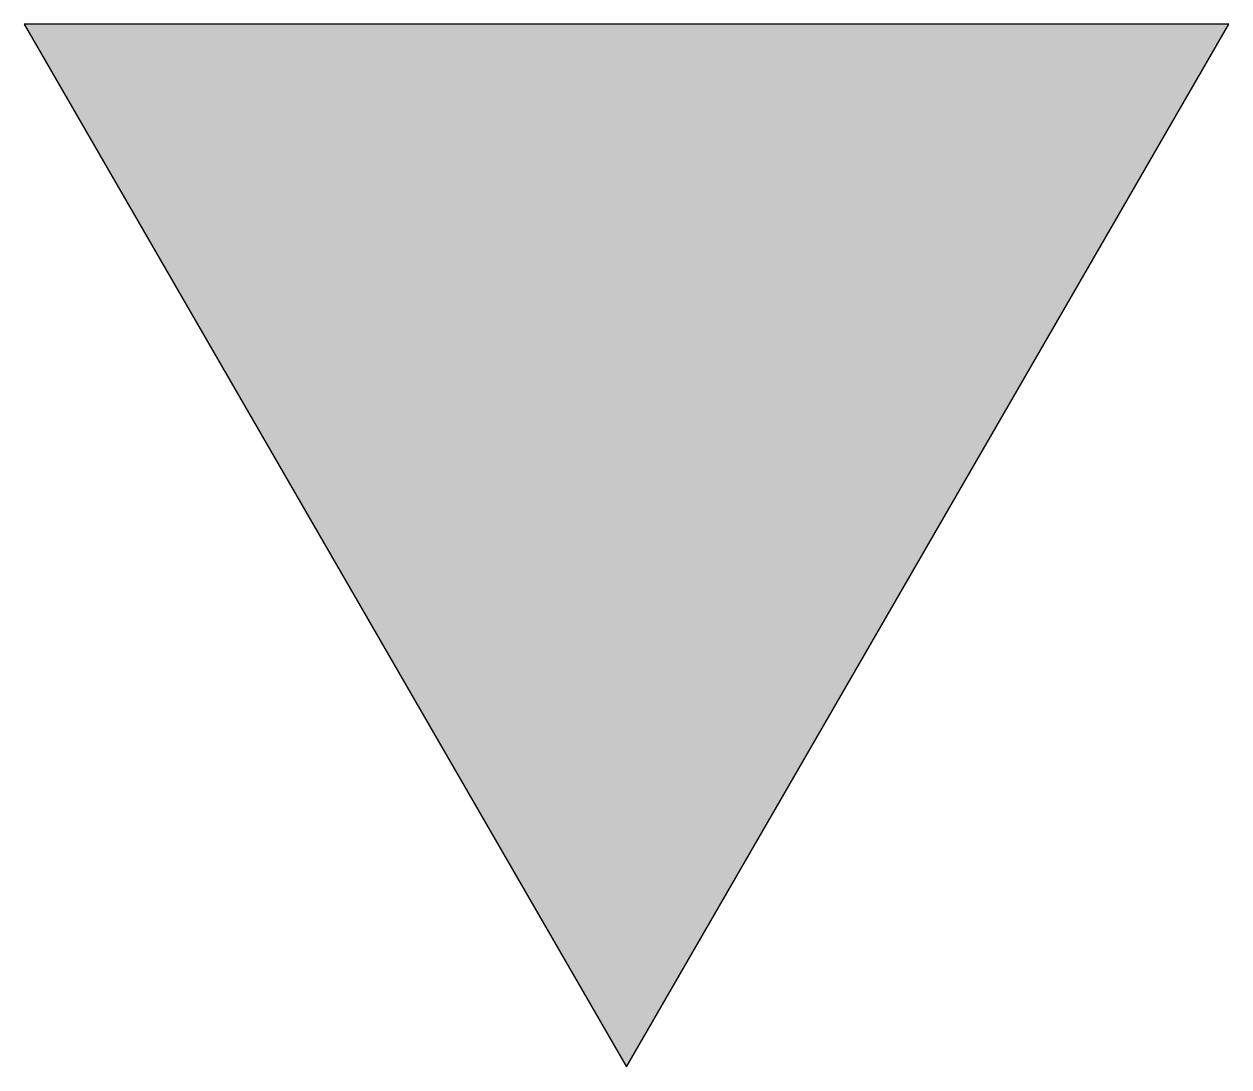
# Model space of a CAD drawing. Extents: x -2825325.71 to -2825320.71, y -1417930.5 to -1417926.17.
import ezdxf

# ---------------------------------------------------------------- set-up
doc = ezdxf.new("R2010")
doc.units = 0
doc.header["$MEASUREMENT"] = 0
doc.layers.get('0').update_dxf_attribs({"linetype": 'CONTINUOUS'})

# ---------------------------------------------------------------- blocks, each defined once
blk = doc.blocks.new('A$C2DDA393F')
for p, q in [((-0.0086, 4.3301), (2.4914, 0)), ((4.9914, 4.3301), (-0.0086, 4.3301)), ((2.4914, 0), (4.9914, 4.3301))]:
    blk.add_line(p, q)

msp = doc.modelspace()

# ---------------------------------------------------------------- hatches: boundary and pattern name
msp.add_hatch(color=256).paths.add_polyline_path([(-2825320.712, -1417926.1732), (-2825325.712, -1417926.1732), (-2825323.212, -1417930.5033)])

# ---------------------------------------------------------------- block references
msp.add_blockref('A$C2DDA393F', (-2825325.7034, -1417930.5033))

doc.saveas('drawing.dxf')
